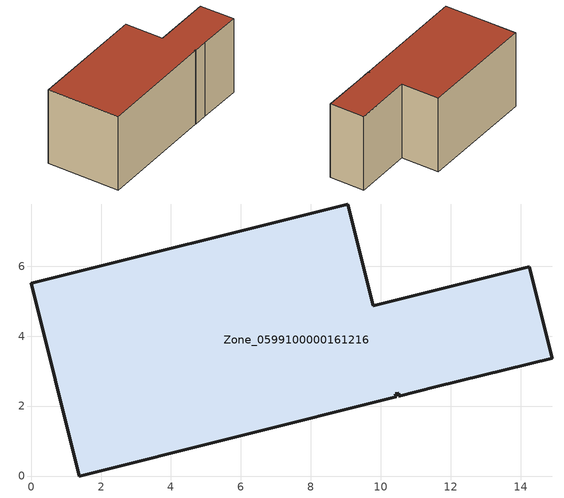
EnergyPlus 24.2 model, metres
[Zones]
Zone_0599100000161216
 floor ground (C_G): 1.38,0 0,5.52 9.06,7.78 9.79,4.87 14.25,5.98 14.91,3.37 11.57,2.55 10.52,2.29 10.51,2.37 10.42,2.36 10.44,2.27 z0
 wall outside (C_F): 9.79,4.87 9.06,7.78 0,5.52 1.38,0 10.44,2.27 10.42,2.36 10.51,2.37 10.52,2.29 11.57,2.55 14.91,3.37 14.25,5.98 9.79,4.87 z0:6.05
 roof outside (C_R): 10.51,2.37 10.52,2.29 11.57,2.55 14.91,3.37 14.25,5.98 9.79,4.87 9.06,7.78 0,5.52 1.38,0 10.44,2.27 10.42,2.36 z6.05
[BUILDING]
Pand.0599100000161216: North Axis=0; Terrain=City; Loads Convergence Tolerance Value=0.04; Temperature Convergence Tolerance Value=0.4; Solar Distribution=FullExterior; Maximum Number of Warmup Days=25; Minimum Number of Warmup Days=1
[Site:Location]
Rotterdam.The.Hague.AP_ZH_NLD Design_Conditions: Latitude=51.96; Longitude=4.45; Time Zone=1; Elevation=-4.5
[SITE:GROUNDTEMPERATURE:BUILDINGSURFACE]
18, 18, 18, 18, 18, 18, 18, 18, 18, 18, 18, 18
[MATERIAL] Thermal Absorptance=0.9; Solar Absorptance=0.7; Visible Absorptance=0.7
Name | Roughness | Thickness | Conductivity | Density | Specific Heat
G.TC.1975-1991 | MediumSmooth | 0.15 | 0.288461 | 540 | 1210
F.TC.1975-1991 | Rough | 0.3 | 0.230769 | 1920 | 840
R.TC.1975-1991 | MediumRough | 0.2 | 0.153846 | 1500 | 1000
[CONSTRUCTION]
C_G: G.TC.1975-1991
C_F: F.TC.1975-1991
C_R: R.TC.1975-1991
[ZONE]
Zone_0599100000161216: Type=1; Multiplier=1; Ceiling Height=Autocalculate; Volume=Autocalculate; Floor Area=autocalculate; Part of Total Floor Area=Yes
[ZONEINFILTRATION:DESIGNFLOWRATE]
Infil_Zone_0599100000161216: Zone or ZoneList or Space or SpaceList=Zone_0599100000161216; Schedule=AlwaysOn; Design Flow Rate Calculation Method=Flow/Area; Flow Rate per Floor Area=0.003; Constant Term Coefficient=1; Temperature Term Coefficient=0; Velocity Term Coefficient=0; Velocity Squared Term Coefficient=0
[HVACTEMPLATE:ZONE:IDEALLOADSAIRSYSTEM]
Zone_0599100000161216: Maximum Heating Supply Air Temperature=50; Minimum Cooling Supply Air Temperature=13; Maximum Heating Supply Air Humidity Ratio=0.0156; Minimum Cooling Supply Air Humidity Ratio=0.0077; Heating Limit=NoLimit; Cooling Limit=NoLimit; Dehumidification Control Type=ConstantSensibleHeatRatio; Cooling Sensible Heat Ratio=0.7; Dehumidification Setpoint=60; Humidification Control Type=None; Humidification Setpoint=30; Outdoor Air Method=None; Outdoor Air Flow Rate per Person=0.00944; Outdoor Air Flow Rate per Zone Floor Area=0; Outdoor Air Flow Rate per Zone=0; Demand Controlled Ventilation Type=None; Outdoor Air Economizer Type=NoEconomizer; Heat Recovery Type=None; Sensible Heat Recovery Effectiveness=0.7; Latent Heat Recovery Effectiveness=0.65
[ZONECONTROL:THERMOSTAT]
ThermostatControl_Zone_0599100000161216: Zone or ZoneList=Zone_0599100000161216; Control Type Schedule=DualSetpointControlType; Control 1=Thermostat_Zone_0599100000161216; Temperature Difference Between Cutout And Setpoint=0
[THERMOSTATSETPOINT:DUALSETPOINT]
Thermostat_Zone_0599100000161216: Heating Setpoint Temperature Schedule=HeatingSetpoint_Zone_0599100000161216; Cooling Setpoint Temperature Schedule=CoolingSetpoint_Zone_0599100000161216
[SCHEDULE:COMPACT]
HeatingSetpoint_Zone_0599100000161216: Through: 12/31, For: AllDays, Until: 24:00, 21
CoolingSetpoint_Zone_0599100000161216: Through: 12/31, For: AllDays, Until: 24:00, 24
DualSetpointControlType: Through: 12/31, For: AllDays, Until: 24:00, 4
AlwaysOn: Through: 12/31, For: AllDays, Until: 24:00, 1
